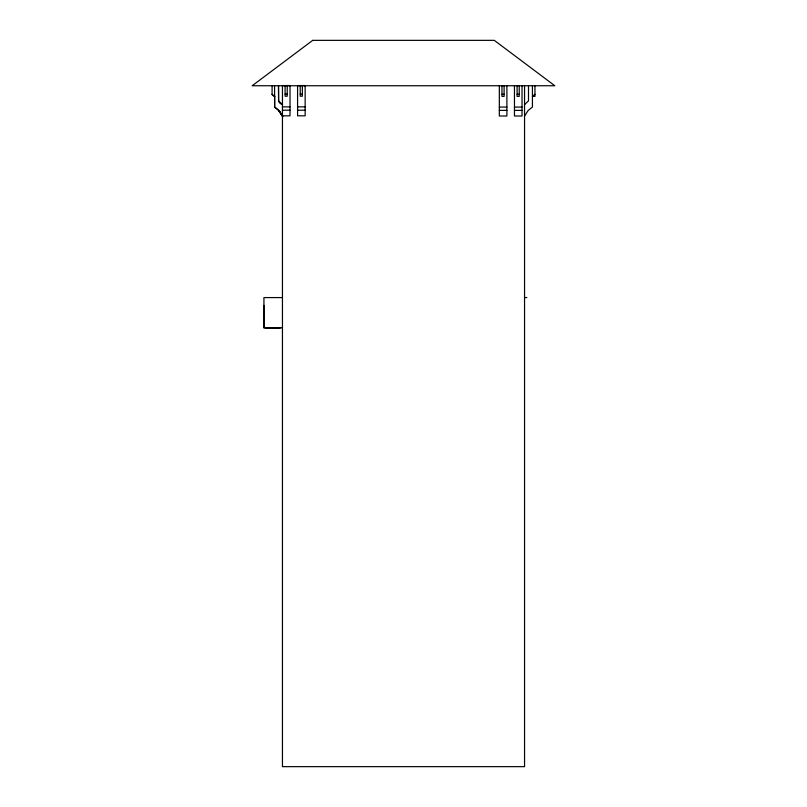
<?xml version="1.0" encoding="UTF-8"?>
<svg xmlns="http://www.w3.org/2000/svg" width="807" height="807" viewBox="0 0 807 807"><rect width="100%" height="100%" fill="white"/><g stroke="black" fill="none" stroke-linecap="round" stroke-linejoin="round"><path stroke-width="1.21" d="M282.45 327.844L263.929 327.844L263.929 305.419M524.55 116.006L528.232 110.388L532.428 107.069L532.428 85.744M534.95 94.288L532.428 96.406L534.95 96.406L534.95 85.744M524.55 104.648L528.494 100.875L528.494 85.744M285.093 94.096L287.221 94.096M300.224 94.096L302.353 94.096M501.974 94.288L504.103 94.288M517.105 94.288L519.234 94.288M278.506 100.875L282.511 104.648M280.634 103.407L282.541 104.648M282.45 106.877L290.016 106.877M297.581 106.877L305.147 106.877M274.572 107.069L278.859 110.388L282.48 116.006L278.829 110.388L282.45 115.835L290.016 115.815L290.016 85.552L282.45 85.552L282.45 766.65L524.55 766.65L524.55 85.744M499.331 107.069L506.897 107.069M514.462 107.069L522.028 107.069M274.582 85.744L274.622 107.381C278.97 108.491 288.089 125.781 278.798 110.388M282.45 110.206L290.016 110.206M297.581 110.206L305.147 110.206M499.331 110.388L506.897 110.388M514.462 110.388L522.028 110.388M282.45 297.581L263.929 297.581L263.929 327.844M524.55 297.551L526.89 297.551M265.19 328.076L280.11 328.076M272.06 94.288L274.642 96.406M274.642 96.729L272.06 94.611L272.12 85.744M522.028 85.744L522.028 116.006L514.462 116.006L514.462 85.744M519.234 85.744L519.234 96.406L517.105 96.406L517.105 85.744M506.897 85.744L506.897 116.006L499.331 116.006L499.331 85.744M504.103 85.744L504.103 96.406L501.974 96.406L501.974 85.744M302.353 85.552L302.353 96.215L300.224 96.215L300.224 85.552M287.221 85.552L287.221 96.215L285.093 96.215L285.093 85.552M274.652 95.781L274.652 107.381M312.713 40.35L252.188 85.744L554.812 85.744L494.288 40.35L312.713 40.35M305.147 85.552L297.581 85.552L297.581 115.815L305.147 115.815L305.147 85.552M278.597 101.198L278.506 85.744L278.597 101.198L280.725 103.73L278.536 101.198"/></g></svg>
